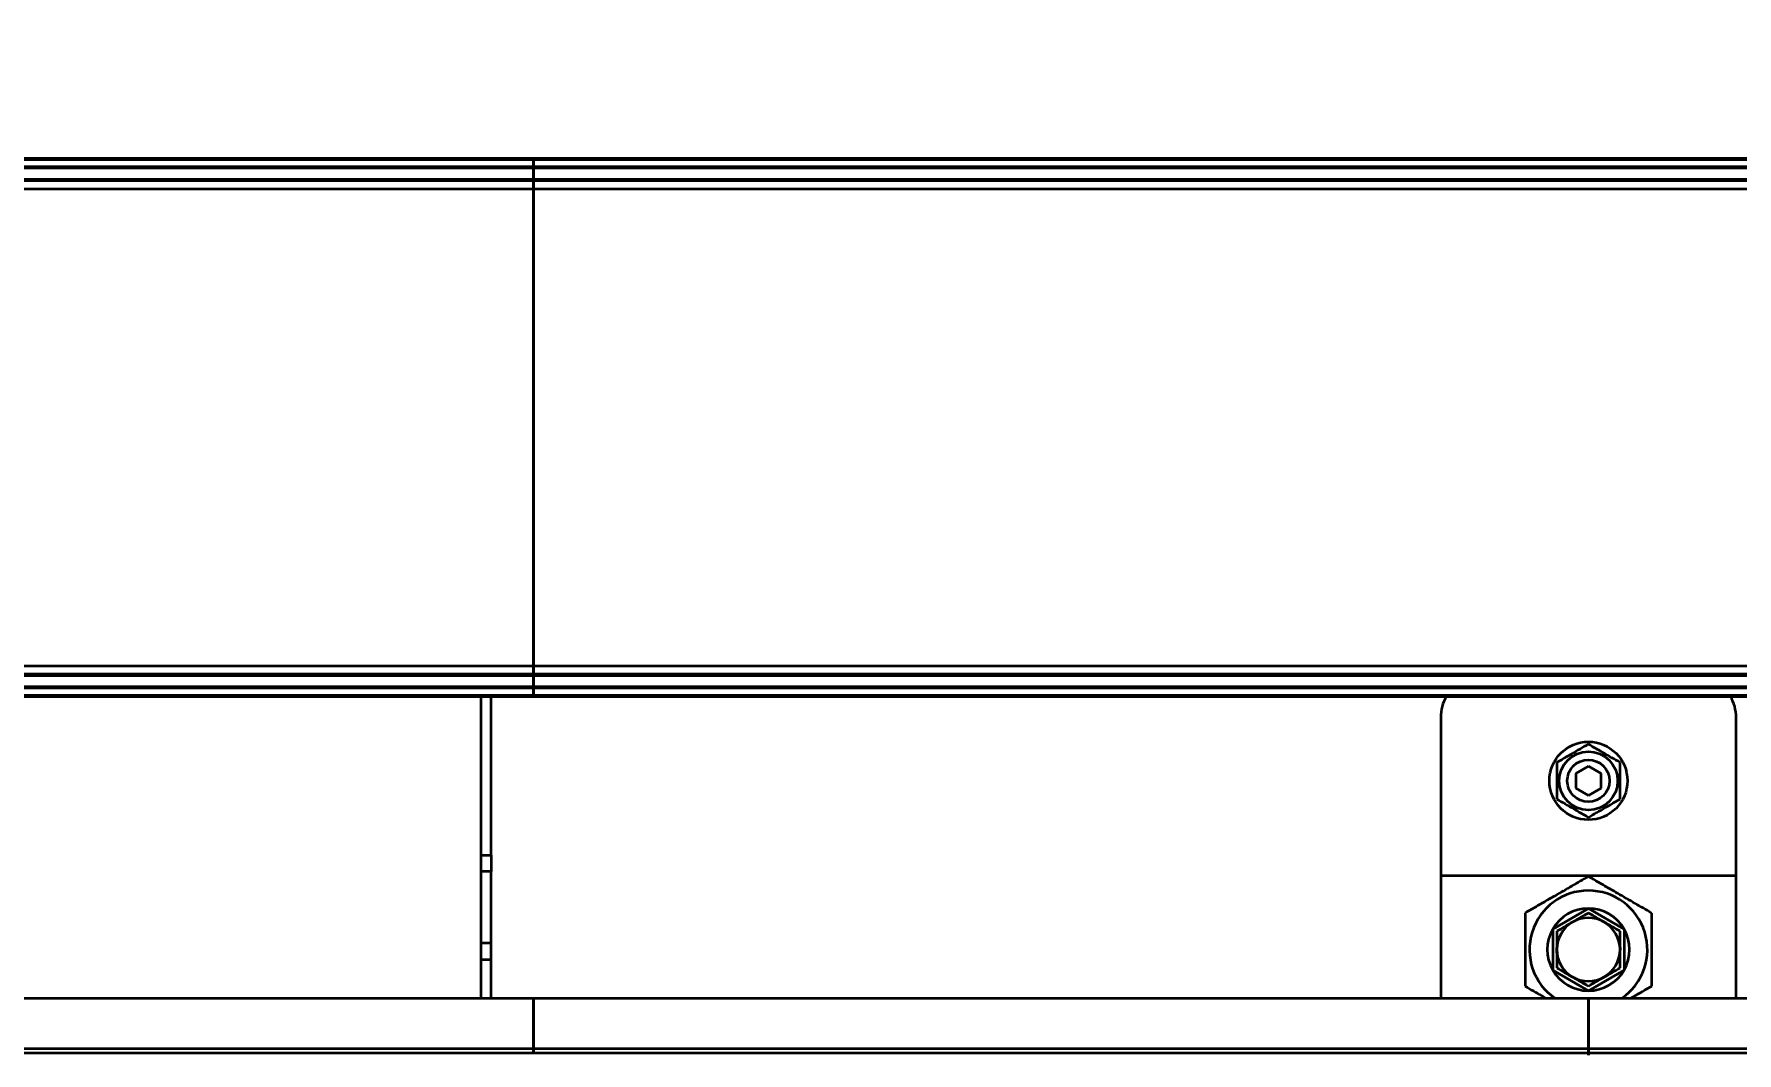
# Model space of a CAD drawing. Header units: millimetres. Extents: x 0 to 420, y 0 to 297.
# Drawn here: x 288.95 to 297.02, y 165.2 to 170.03 of the extents above; entities that cross this region are included whole.
import ezdxf

# ---------------------------------------------------------------- set-up
doc = ezdxf.new("R2010")
doc.units = ezdxf.units.MM
doc.layers.add('尺寸线层', color=150, linetype='Continuous')
doc.styles.add('SLDTEXTSTYLE2', font='TXT', dxfattribs={"width": 0.7})
doc.dimstyles.new('SLDDIMSTYLE0', dxfattribs={"dimtxt": 3.5, "dimasz": 3.302, "dimexe": 0, "dimexo": 0.0625, "dimgap": 0.875, "dimtad": 1, "dimdec": 1, "dimlfac": 100, "dimrnd": 1e-09, "dimzin": 12, "dimdsep": 46, "dimtxsty": 'SLDTEXTSTYLE2', "dimsah": 1, "dimcen": 0.09, "dimadec": 0, "dimazin": 3, "dimtfac": 1, "dimtdec": 3, "dimtofl": 0, "dimtmove": 0, "dimatfit": 3, "dimfxl": 0, "dimfrac": 2, "dimtolj": 1, "dimtzin": 12, "dimarcsym": 0})
doc.dimstyles.new('SLDDIMSTYLE2', dxfattribs={"dimtxt": 0.18, "dimasz": 3.302, "dimexe": 0, "dimexo": 0.0625, "dimgap": 0, "dimtad": 0, "dimtih": 1, "dimtoh": 1, "dimdec": 0, "dimrnd": 1e-09, "dimzin": 0, "dimdsep": 46, "dimtxsty": 'Standard', "dimsah": 1, "dimcen": 0.09, "dimadec": 0, "dimazin": 0, "dimtfac": 3.302, "dimtdec": 0, "dimtofl": 0, "dimtmove": 0, "dimatfit": 3, "dimfxl": 0, "dimfrac": 2, "dimtolj": 1, "dimtzin": 0, "dimarcsym": 0})

# ---------------------------------------------------------------- blocks, each defined once
blk = doc.blocks.new('_D')
at = {"layer": '尺寸线层'}
for p, q in [((291.9431, 202.6412), (364.6876, 202.6412)), ((363.6876, 202.6412), (363.6876, 128.5802)), ((326.1167, 128.5802), (364.6876, 128.5802))]:
    blk.add_line(p, q, dxfattribs=at)
for points in [[(363.6876, 202.6412), (363.1796, 199.3392), (364.1956, 199.3392)], [(363.6876, 128.5802), (364.1956, 131.8822), (363.1796, 131.8822)]]:
    blk.add_solid(points, dxfattribs=at)
at = {"layer": '尺寸线层', "insert": (359.1758, 158.5376), "char_height": 3.5, "attachment_point": 1, "rotation": 90, "style": 'SLDTEXTSTYLE2'}
blk.add_mtext('7406.11', dxfattribs=at)
blk = doc.blocks.new('_D_6')
at = {"layer": '尺寸线层'}
for p, q in [((91.2154, 164.9172), (91.2154, 234.1922)), ((321.3154, 165.1871), (321.3154, 234.1922)), ((321.3154, 233.1922), (91.2154, 233.1922))]:
    blk.add_line(p, q, dxfattribs=at)
for points in [[(91.2154, 233.1922), (94.5174, 232.6842), (94.5174, 233.7002)], [(321.3154, 233.1922), (318.0134, 233.7002), (318.0134, 232.6842)]]:
    blk.add_solid(points, dxfattribs=at)
at = {"layer": '尺寸线层', "insert": (205.1726, 237.704), "char_height": 3.5, "attachment_point": 1, "style": 'SLDTEXTSTYLE2'}
blk.add_mtext('23010', dxfattribs=at)
blk = doc.blocks.new('_D_7')
at = {"layer": '尺寸线层'}
for p, q in [((70.597, 160.4022), (70.597, 246.1922)), ((332.8156, 175.1167), (332.8156, 246.1922)), ((332.8156, 245.1922), (70.597, 245.1922))]:
    blk.add_line(p, q, dxfattribs=at)
for points in [[(70.597, 245.1922), (73.899, 244.6842), (73.899, 245.7002)], [(332.8156, 245.1922), (329.5136, 245.7002), (329.5136, 244.6842)]]:
    blk.add_solid(points, dxfattribs=at)
at = {"layer": '尺寸线层', "insert": (202.8758, 249.704), "char_height": 3.5, "attachment_point": 1, "style": 'SLDTEXTSTYLE2'}
blk.add_mtext('26221.85', dxfattribs=at)

msp = doc.modelspace()

# ---------------------------------------------------------------- linework, layer by layer
at = {"color": 7, "linetype": 'Continuous', "lineweight": 35}
for p, q in [((291.3154, 169.4422), (281.3154, 169.4422)), ((281.3154, 169.4372), (291.3154, 169.4372)), ((291.3154, 169.4422), (291.3154, 169.4372)), ((301.3154, 169.4422), (291.3154, 169.4422)), ((291.3154, 169.4372), (291.3154, 169.4422)), ((291.3154, 169.4019), (291.3154, 169.4372)), ((291.3154, 169.4372), (291.3154, 169.4019)), ((291.3154, 169.4372), (301.3154, 169.4372)), ((291.3154, 169.4019), (281.3154, 169.4019)), ((281.3154, 169.3976), (291.3154, 169.3976)), ((291.3154, 169.3429), (281.3154, 169.3429)), ((281.3154, 169.3422), (291.3154, 169.3422)), ((281.3154, 169.3372), (291.3154, 169.3372)), ((291.3154, 169.4019), (291.3154, 169.3976)), ((301.3154, 169.4019), (291.3154, 169.4019)), ((291.3154, 169.3976), (291.3154, 169.4019)), ((291.3154, 169.3429), (291.3154, 169.3976)), ((291.3154, 169.3976), (301.3154, 169.3976)), ((291.3154, 169.3976), (291.3154, 169.3429)), ((291.3154, 169.3429), (291.3154, 169.3422)), ((301.3154, 169.3429), (291.3154, 169.3429)), ((291.3154, 169.3422), (291.3154, 169.3429)), ((291.3154, 169.3372), (291.3154, 169.3422)), ((291.3154, 169.3422), (301.3154, 169.3422)), ((291.3154, 169.3422), (291.3154, 169.3372)), ((291.3154, 169.2972), (291.3154, 169.3372)), ((291.3154, 169.3372), (301.3154, 169.3372)), ((291.3154, 169.3372), (291.3154, 169.2972)), ((291.3154, 169.2972), (281.3154, 169.2972)), ((291.3154, 167.0372), (291.3154, 169.2972)), ((291.3154, 169.2972), (291.3154, 167.0372)), ((301.3154, 169.2972), (291.3154, 169.2972)), ((281.3154, 167.0372), (291.3154, 167.0372)), ((291.3154, 166.9972), (281.3154, 166.9972)), ((291.3154, 166.9922), (281.3154, 166.9922)), ((281.3154, 166.9916), (291.3154, 166.9916)), ((291.3154, 166.9972), (291.3154, 167.0372)), ((291.3154, 167.0372), (291.3154, 166.9972)), ((291.3154, 167.0372), (301.3154, 167.0372)), ((291.3154, 166.9922), (291.3154, 166.9972)), ((301.3154, 166.9972), (291.3154, 166.9972)), ((291.3154, 166.9972), (291.3154, 166.9922)), ((291.3154, 166.9922), (291.3154, 166.9916)), ((301.3154, 166.9922), (291.3154, 166.9922)), ((291.3154, 166.9916), (291.3154, 166.9922)), ((291.3154, 166.9369), (291.3154, 166.9916)), ((291.3154, 166.9916), (301.3154, 166.9916)), ((291.3154, 166.9916), (291.3154, 166.9369)), ((291.3154, 166.9369), (281.3154, 166.9369)), ((281.3154, 166.9326), (291.3154, 166.9326)), ((291.3154, 166.9369), (291.3154, 166.9326)), ((291.3154, 166.9326), (291.3154, 166.9369)), ((301.3154, 166.9369), (291.3154, 166.9369)), ((291.3154, 166.8972), (291.3154, 166.9326)), ((291.3154, 166.9326), (301.3154, 166.9326)), ((291.3154, 166.9326), (291.3154, 166.8972)), ((291.3154, 166.8972), (281.3154, 166.8972)), ((281.3154, 166.8922), (291.3154, 166.8922)), ((291.0654, 166.8922), (291.0654, 166.1403)), ((291.1154, 166.1403), (291.1154, 166.8922)), ((291.3154, 166.8972), (291.3154, 166.8922)), ((301.3154, 166.8972), (291.3154, 166.8972)), ((291.3154, 166.8922), (291.3154, 166.8972)), ((291.3154, 166.8922), (301.3154, 166.8922)), ((295.6154, 166.7922), (295.6154, 166.0422)), ((297.0154, 166.0422), (297.0154, 166.7922)), ((296.3154, 166.5615), (296.2554, 166.5269)), ((296.2554, 166.5269), (296.2554, 166.4576)), ((296.3754, 166.5269), (296.3154, 166.5615)), ((296.3754, 166.4576), (296.3754, 166.5269)), ((296.2554, 166.4576), (296.3154, 166.423)), ((296.3154, 166.423), (296.3754, 166.4576)), ((291.0654, 166.1403), (291.1154, 166.1403)), ((291.0654, 166.1403), (291.0654, 166.0622)), ((291.1154, 166.1403), (291.1154, 166.0622)), ((291.1154, 166.0622), (291.0654, 166.0622)), ((291.0654, 166.0622), (291.0654, 165.7223)), ((291.1154, 165.7223), (291.1154, 166.0622)), ((295.6154, 166.0422), (295.6154, 165.4622)), ((297.0154, 166.0422), (295.6154, 166.0422)), ((297.0154, 165.4622), (297.0154, 166.0422)), ((296.1465, 165.7897), (296.3154, 165.8872)), ((296.3154, 165.8872), (296.4842, 165.7897)), ((296.1465, 165.7897), (296.1465, 165.5947)), ((296.4842, 165.7897), (296.4842, 165.5947)), ((291.1154, 165.7223), (291.0654, 165.7223)), ((291.0654, 165.7223), (291.0654, 165.6442)), ((291.1154, 165.6442), (291.1154, 165.7223)), ((296.466, 165.7022), (296.4663, 165.6895)), ((291.1154, 165.6442), (291.0654, 165.6442)), ((291.0654, 165.6442), (291.0654, 165.4622)), ((291.1154, 165.4622), (291.1154, 165.6442)), ((296.1465, 165.5947), (296.3154, 165.4972)), ((296.3154, 165.4972), (296.4842, 165.5947)), ((286.3154, 165.4622), (291.3154, 165.4622)), ((291.3154, 165.2222), (291.3154, 165.4622)), ((291.3154, 165.4622), (291.3154, 165.2222)), ((291.3154, 165.4622), (296.3154, 165.4622)), ((296.3154, 165.4622), (301.3154, 165.4622)), ((296.3154, 165.2222), (296.3154, 165.4622)), ((296.3154, 165.4622), (296.3154, 165.2222)), ((291.3154, 165.2222), (286.3154, 165.2222)), ((291.3154, 165.2222), (291.3154, 165.2022)), ((296.3154, 165.2222), (291.3154, 165.2222)), ((291.3154, 165.2022), (291.3154, 165.2222)), ((301.3154, 165.2222), (296.3154, 165.2222)), ((296.3154, 165.2222), (296.3154, 165.2022)), ((296.3154, 165.2022), (296.3154, 165.2222)), ((286.3154, 165.2022), (291.3154, 165.2022)), ((291.3154, 165.2022), (296.3154, 165.2022)), ((296.3154, 165.2022), (301.3154, 165.2022)), ((296.3154, 165.1922), (296.3154, 165.2022)), ((296.3154, 165.2022), (296.3154, 165.1922))]:
    msp.add_line(p, q, dxfattribs=at)
at = {"color": 7, "linetype": 'Continuous', "lineweight": 35, "flags": 128}
for points in [[(296.3771, 165.83), (296.3905, 165.8232), (296.4044, 165.8142)], [(296.2451, 165.5586), (296.2427, 165.5599), (296.2336, 165.5653)], [(296.4014, 165.5682), (296.3995, 165.5668), (296.3816, 165.5565)]]:
    msp.add_lwpolyline(points, dxfattribs=at)
at = {"color": 7, "linetype": 'Continuous', "lineweight": 35}
for radius in [0.185, 0.1385, 0.1]:
    msp.add_circle((296.3154, 166.4922), radius, dxfattribs=at)
for centre, radius, start, end in [((295.8154, 166.7922), 0.2, 150, 180), ((296.8154, 166.7922), 0.2, 0, 30), ((296.3154, 165.6922), 0.2795, 304.62404, 235.37596), ((296.3154, 165.6922), 0.195, 90, 150), ((296.3154, 165.6922), 0.195, 30, 90), ((296.3154, 165.6922), 0.195, 150, 210), ((296.3154, 165.6922), 0.15, 120, 180), ((296.3154, 165.6922), 0.15, 60, 120), ((296.3154, 165.6922), 0.15, 0, 60), ((296.3154, 165.6922), 0.195, 330, 30), ((296.3154, 165.6922), 0.151, 176.50763, 187.52903), ((296.3154, 165.6922), 0.15, 180, 240), ((296.3154, 165.6922), 0.15, 300, 0), ((296.3154, 165.6922), 0.195, 210, 270), ((296.3154, 165.6922), 0.15, 240, 300), ((296.3154, 165.6922), 0.195, 270, 330)]:
    msp.add_arc(centre, radius, start, end, dxfattribs=at)
for points, knots in [([(296.3154, 166.6654), (296.3024, 166.6579), (296.276, 166.6427), (296.237, 166.6202), (296.1998, 166.5987), (296.1769, 166.5855), (296.1654, 166.5788)], [0, 0, 0, 0, 0.264614, 0.534966, 0.765352, 1, 1, 1, 1]), ([(296.4654, 166.5788), (296.4524, 166.5864), (296.426, 166.6016), (296.387, 166.6241), (296.3498, 166.6456), (296.3269, 166.6588), (296.3154, 166.6654)], [0, 0, 0, 0, 0.264614, 0.534966, 0.765352, 1, 1, 1, 1]), ([(296.1654, 166.5788), (296.1654, 166.5638), (296.1654, 166.5334), (296.1654, 166.4884), (296.1654, 166.4453), (296.1654, 166.419), (296.1654, 166.4056)], [0, 0, 0, 0, 0.264614, 0.534966, 0.765352, 1, 1, 1, 1]), ([(296.4654, 166.4056), (296.4654, 166.4207), (296.4654, 166.4511), (296.4654, 166.4961), (296.4654, 166.5391), (296.4654, 166.5655), (296.4654, 166.5788)], [0, 0, 0, 0, 0.264614, 0.534966, 0.765352, 1, 1, 1, 1]), ([(296.1654, 166.4056), (296.1784, 166.3981), (296.2047, 166.3829), (296.2437, 166.3604), (296.281, 166.3389), (296.3038, 166.3257), (296.3154, 166.319)], [0, 0, 0, 0, 0.264614, 0.534966, 0.765352, 1, 1, 1, 1]), ([(296.3154, 166.319), (296.3284, 166.3266), (296.3547, 166.3417), (296.3937, 166.3643), (296.431, 166.3858), (296.4538, 166.399), (296.4654, 166.4056)], [0, 0, 0, 0, 0.264614, 0.534966, 0.765352, 1, 1, 1, 1]), ([(296.3154, 166.0387), (296.3024, 166.0312), (296.2765, 166.0162), (296.2366, 165.9932), (296.1959, 165.9697), (296.145, 165.9403), (296.0841, 165.9051), (296.0384, 165.8788), (296.0154, 165.8654)], [0, 0, 0, 0, 0.132342, 0.264646, 0.399911, 0.53515, 0.765446, 1, 1, 1, 1]), ([(296.6154, 165.8654), (296.6024, 165.8729), (296.5765, 165.8879), (296.5366, 165.9109), (296.4959, 165.9344), (296.445, 165.9638), (296.3841, 165.999), (296.3384, 166.0253), (296.3154, 166.0387)], [0, 0, 0, 0, 0.132342, 0.264646, 0.399911, 0.53515, 0.765446, 1, 1, 1, 1]), ([(296.0154, 165.8654), (296.0154, 165.8505), (296.0154, 165.8205), (296.0154, 165.7745), (296.0154, 165.7275), (296.0154, 165.6688), (296.0154, 165.5984), (296.0154, 165.5457), (296.0154, 165.519)], [0, 0, 0, 0, 0.132342, 0.264646, 0.399911, 0.53515, 0.765446, 1, 1, 1, 1]), ([(296.3154, 165.8654), (296.303, 165.8583), (296.2782, 165.844), (296.253, 165.8294), (296.2404, 165.8221)], [0, 0, 0, 0, 0.498113, 1, 1, 1, 1]), ([(296.3904, 165.8221), (296.3778, 165.8294), (296.3527, 165.8439), (296.3278, 165.8582), (296.3154, 165.8654)], [0, 0, 0, 0, 0.497781, 1, 1, 1, 1]), ([(296.6154, 165.519), (296.6154, 165.534), (296.6154, 165.5639), (296.6154, 165.61), (296.6154, 165.657), (296.6154, 165.7157), (296.6154, 165.7861), (296.6154, 165.8388), (296.6154, 165.8654)], [0, 0, 0, 0, 0.132342, 0.264646, 0.399911, 0.53515, 0.765446, 1, 1, 1, 1]), ([(296.2404, 165.8221), (296.2278, 165.8149), (296.2027, 165.8004), (296.1778, 165.786), (296.1654, 165.7788)], [0, 0, 0, 0, 0.497781, 1, 1, 1, 1]), ([(296.1654, 165.7788), (296.1654, 165.7646), (296.1654, 165.7359), (296.1654, 165.7068), (296.1654, 165.6922)], [0, 0, 0, 0, 0.498113, 1, 1, 1, 1]), ([(296.4654, 165.7788), (296.453, 165.786), (296.4282, 165.8003), (296.403, 165.8149), (296.3904, 165.8221)], [0, 0, 0, 0, 0.498113, 1, 1, 1, 1]), ([(296.4654, 165.6922), (296.4654, 165.7067), (296.4654, 165.7358), (296.4654, 165.7644), (296.4654, 165.7788)], [0, 0, 0, 0, 0.497781, 1, 1, 1, 1]), ([(296.1654, 165.6922), (296.1654, 165.6778), (296.1654, 165.6487), (296.1654, 165.62), (296.1654, 165.6056)], [0, 0, 0, 0, 0.497781, 1, 1, 1, 1]), ([(296.4654, 165.6056), (296.4654, 165.6199), (296.4654, 165.6486), (296.4654, 165.6777), (296.4654, 165.6922)], [0, 0, 0, 0, 0.498113, 1, 1, 1, 1]), ([(296.1654, 165.6056), (296.1777, 165.5985), (296.2026, 165.5842), (296.2277, 165.5696), (296.2404, 165.5623)], [0, 0, 0, 0, 0.498113, 1, 1, 1, 1]), ([(296.2404, 165.5623), (296.2529, 165.5551), (296.2781, 165.5406), (296.3029, 165.5262), (296.3154, 165.519)], [0, 0, 0, 0, 0.497781, 1, 1, 1, 1]), ([(296.3154, 165.519), (296.3277, 165.5262), (296.3526, 165.5405), (296.3777, 165.555), (296.3904, 165.5623)], [0, 0, 0, 0, 0.498113, 1, 1, 1, 1]), ([(296.3904, 165.5623), (296.4029, 165.5696), (296.4281, 165.5841), (296.4529, 165.5984), (296.4654, 165.6056)], [0, 0, 0, 0, 0.497781, 1, 1, 1, 1]), ([(296.0154, 165.519), (296.0283, 165.5115), (296.0543, 165.4966), (296.0872, 165.4776), (296.1071, 165.4661), (296.1137, 165.4622)], [0, 0, 0, 0, 0.400957, 0.8018, 1, 1, 1, 1]), ([(296.517, 165.4622), (296.5266, 165.4678), (296.56, 165.4871), (296.5924, 165.5058), (296.6154, 165.519)], [0, 0, 0, 0, 0.288517, 1, 1, 1, 1])]:
    msp.add_open_spline(points, degree=3, knots=knots, dxfattribs=at)

# ---------------------------------------------------------------- dimensions: what is measured, and where the dimension line sits
at = {"layer": '尺寸线层'}
for base, p1, p2, angle, picture, middle in [((70.597, 245.1922), (332.8156, 175.1167), (70.597, 160.4022), 0, '_D_7', (209.0129, 245.1922)), ((91.2154, 233.1922), (321.3154, 165.1871), (91.2154, 164.9172), 0, '_D_6', (209.0129, 233.1922)), ((363.6876, 128.5802), (291.9431, 202.6412), (326.1167, 128.5802), 90, '_D', (363.6876, 163.9067))]:
    dim = msp.add_linear_dim(base=base, p1=p1, p2=p2, angle=angle, dimstyle='SLDDIMSTYLE0', dxfattribs=at)
    dim.commit()
    dim.dimension.update_dxf_attribs({"geometry": picture, "text_midpoint": middle, "dimtype": 160})

# ---------------------------------------------------------------- leaders
msp.add_leader([(282.987, 163.0988), (295.7585, 207.7449)], dimstyle='SLDDIMSTYLE2', dxfattribs=at)

doc.saveas('drawing.dxf')
